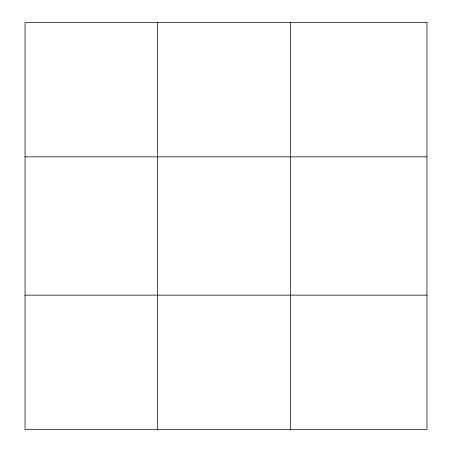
<?xml version="1.0" encoding="UTF-8"?>
<svg xmlns="http://www.w3.org/2000/svg" width="452" height="452" viewBox="0 0 452 452"><rect width="100%" height="100%" fill="white"/><g stroke="black" fill="none" stroke-linecap="round" stroke-linejoin="round"><path stroke-width="0.68" d="M157.675 429.4L157.675 22.6M290.303 429.4L290.303 22.6M25.046 156.844L426.954 156.844M25.046 295.156L426.954 295.156M426.954 22.6L426.954 429.4L25.046 429.4L25.046 22.6L426.954 22.6"/></g></svg>
